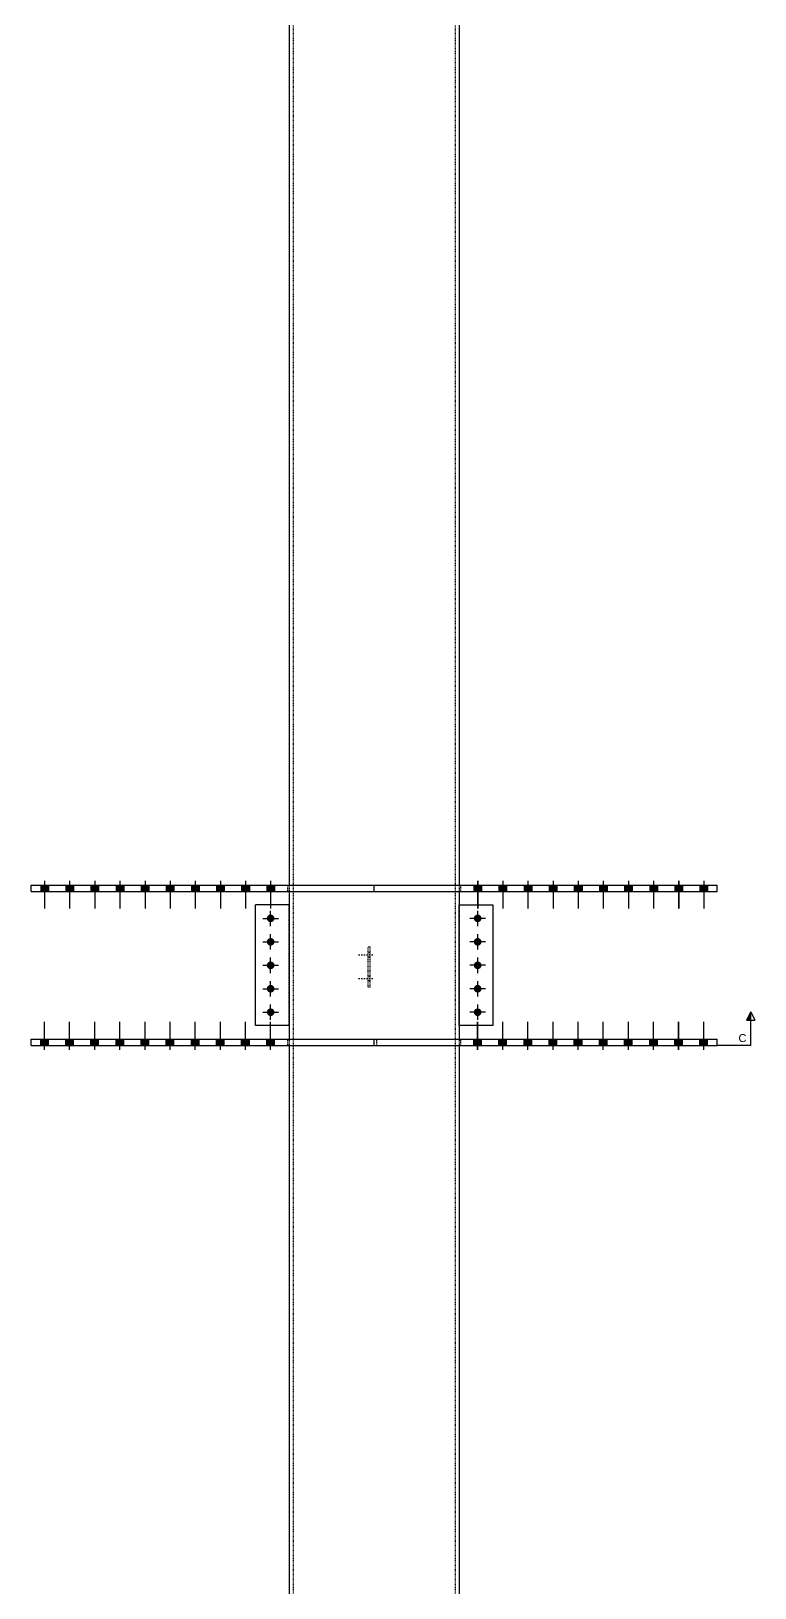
# Model space of a CAD drawing. Header units: millimetres. Extents: x 15962 to 71432, y 9666 to 72266.
# Drawn here: x 41785 to 43946, y 37761 to 42406 of the extents above; entities that cross this region are included whole.
import ezdxf

# ---------------------------------------------------------------- set-up
doc = ezdxf.new("R2010")
doc.units = ezdxf.units.MM
doc.header["$LTSCALE"] = 2
doc.linetypes.add('DXK_LINE_DOT1', pattern=[1.8814, 0.9407, -0.9407])
doc.linetypes.add('DXK_LINE_DOT2', pattern=[3.9198, 1.9599, -1.9599])
doc.styles.add('Arial', font='arial.ttf', dxfattribs={"height": 0.2})

msp = doc.modelspace()

# ---------------------------------------------------------------- hatches: boundary and pattern name
at = {"linetype": 'Continuous'}
for color, points in [(3, [(41836.5391, 39857.288), (41813.5391, 39857.288), (41813.5391, 39838.288), (41836.5391, 39838.288)]), (3, [(41836.5391, 39857.288), (41813.5391, 39857.288), (41813.5391, 39838.288), (41836.5391, 39838.288)]), (3, [(41911.5391, 39857.288), (41888.5391, 39857.288), (41888.5391, 39838.288), (41911.5391, 39838.288)]), (3, [(41911.5391, 39857.288), (41888.5391, 39857.288), (41888.5391, 39838.288), (41911.5391, 39838.288)]), (3, [(41986.5391, 39857.288), (41963.5391, 39857.288), (41963.5391, 39838.288), (41986.5391, 39838.288)]), (3, [(41986.5391, 39857.288), (41963.5391, 39857.288), (41963.5391, 39838.288), (41986.5391, 39838.288)]), (3, [(42061.5391, 39857.288), (42038.5391, 39857.288), (42038.5391, 39838.288), (42061.5391, 39838.288)]), (3, [(42061.5391, 39857.288), (42038.5391, 39857.288), (42038.5391, 39838.288), (42061.5391, 39838.288)]), (3, [(42136.5391, 39857.288), (42113.5391, 39857.288), (42113.5391, 39838.288), (42136.5391, 39838.288)]), (3, [(42136.5391, 39857.288), (42113.5391, 39857.288), (42113.5391, 39838.288), (42136.5391, 39838.288)]), (3, [(42211.5391, 39857.288), (42188.5391, 39857.288), (42188.5391, 39838.288), (42211.5391, 39838.288)]), (3, [(42211.5391, 39857.288), (42188.5391, 39857.288), (42188.5391, 39838.288), (42211.5391, 39838.288)]), (3, [(42286.5391, 39857.288), (42263.5391, 39857.288), (42263.5391, 39838.288), (42286.5391, 39838.288)]), (3, [(42286.5391, 39857.288), (42263.5391, 39857.288), (42263.5391, 39838.288), (42286.5391, 39838.288)]), (3, [(42361.5391, 39857.288), (42338.5391, 39857.288), (42338.5391, 39838.288), (42361.5391, 39838.288)]), (3, [(42361.5391, 39857.288), (42338.5391, 39857.288), (42338.5391, 39838.288), (42361.5391, 39838.288)]), (3, [(42436.5391, 39857.288), (42413.5391, 39857.288), (42413.5391, 39838.288), (42436.5391, 39838.288)]), (3, [(42436.5391, 39857.288), (42413.5391, 39857.288), (42413.5391, 39838.288), (42436.5391, 39838.288)]), (3, [(42511.5391, 39857.288), (42488.5391, 39857.288), (42488.5391, 39838.288), (42511.5391, 39838.288)]), (3, [(42511.5391, 39857.288), (42488.5391, 39857.288), (42488.5391, 39838.288), (42511.5391, 39838.288)]), (3, [(43106.5211, 39838.288), (43129.5211, 39838.288), (43129.5211, 39857.288), (43106.5211, 39857.288)]), (3, [(43106.5318, 39838.288), (43129.5318, 39838.288), (43129.5318, 39857.288), (43106.5318, 39857.288)]), (3, [(43181.5211, 39838.288), (43204.5211, 39838.288), (43204.5211, 39857.288), (43181.5211, 39857.288)]), (3, [(43181.5318, 39838.288), (43204.5318, 39838.288), (43204.5318, 39857.288), (43181.5318, 39857.288)]), (3, [(43256.5211, 39838.288), (43279.5211, 39838.288), (43279.5211, 39857.288), (43256.5211, 39857.288)]), (3, [(43256.5318, 39838.288), (43279.5318, 39838.288), (43279.5318, 39857.288), (43256.5318, 39857.288)]), (3, [(43331.5211, 39838.288), (43354.5211, 39838.288), (43354.5211, 39857.288), (43331.5211, 39857.288)]), (3, [(43331.5318, 39838.288), (43354.5318, 39838.288), (43354.5318, 39857.288), (43331.5318, 39857.288)]), (3, [(43406.5211, 39838.288), (43429.5211, 39838.288), (43429.5211, 39857.288), (43406.5211, 39857.288)]), (3, [(43406.5318, 39838.288), (43429.5318, 39838.288), (43429.5318, 39857.288), (43406.5318, 39857.288)]), (3, [(43481.5211, 39838.288), (43504.5211, 39838.288), (43504.5211, 39857.288), (43481.5211, 39857.288)]), (3, [(43481.5318, 39838.288), (43504.5318, 39838.288), (43504.5318, 39857.288), (43481.5318, 39857.288)]), (3, [(43556.5211, 39838.288), (43579.5211, 39838.288), (43579.5211, 39857.288), (43556.5211, 39857.288)]), (3, [(43556.5318, 39838.288), (43579.5318, 39838.288), (43579.5318, 39857.288), (43556.5318, 39857.288)]), (3, [(43631.5211, 39838.288), (43654.5211, 39838.288), (43654.5211, 39857.288), (43631.5211, 39857.288)]), (3, [(43631.5318, 39838.288), (43654.5318, 39838.288), (43654.5318, 39857.288), (43631.5318, 39857.288)]), (3, [(43706.5211, 39838.288), (43729.5211, 39838.288), (43729.5211, 39857.288), (43706.5211, 39857.288)]), (3, [(43706.5318, 39838.288), (43729.5318, 39838.288), (43729.5318, 39857.288), (43706.5318, 39857.288)]), (3, [(43781.5211, 39838.288), (43804.5211, 39838.288), (43804.5211, 39857.288), (43781.5211, 39857.288)]), (3, [(43781.5318, 39838.288), (43804.5318, 39838.288), (43804.5318, 39857.288), (43781.5318, 39857.288)]), (3, [(42488.5463, 39758.288, -1), (42511.5463, 39758.288, -1)]), (3, [(43106.5318, 39758.288, -1), (43129.5318, 39758.288, -1)]), (3, [(42488.5463, 39688.288, -1), (42511.5463, 39688.288, -1)]), (3, [(43106.5318, 39688.288, -1), (43129.5318, 39688.288, -1)]), (3, [(42488.5463, 39618.288, -1), (42511.5463, 39618.288, -1)]), (3, [(43106.5318, 39618.288, -1), (43129.5318, 39618.288, -1)]), (3, [(42488.5463, 39548.288, -1), (42511.5463, 39548.288, -1)]), (3, [(43106.5318, 39548.288, -1), (43129.5318, 39548.288, -1)]), (3, [(42488.5463, 39478.288, -1), (42511.5463, 39478.288, -1)]), (3, [(43106.5318, 39478.288, -1), (43129.5318, 39478.288, -1)]), (30, [(43933.0319, 39454.288), (43920.5319, 39454.288), (43933.0318, 39479.288)]), (3, [(41836.5391, 39398.288), (41813.5391, 39398.288), (41813.5391, 39379.288), (41836.5391, 39379.288)]), (3, [(41836.5391, 39398.288), (41813.5391, 39398.288), (41813.5391, 39379.288), (41836.5391, 39379.288)]), (3, [(41911.5391, 39398.288), (41888.5391, 39398.288), (41888.5391, 39379.288), (41911.5391, 39379.288)]), (3, [(41911.5391, 39398.288), (41888.5391, 39398.288), (41888.5391, 39379.288), (41911.5391, 39379.288)]), (3, [(41986.5391, 39398.288), (41963.5391, 39398.288), (41963.5391, 39379.288), (41986.5391, 39379.288)]), (3, [(41986.5391, 39398.288), (41963.5391, 39398.288), (41963.5391, 39379.288), (41986.5391, 39379.288)]), (3, [(42061.5391, 39398.288), (42038.5391, 39398.288), (42038.5391, 39379.288), (42061.5391, 39379.288)]), (3, [(42061.5391, 39398.288), (42038.5391, 39398.288), (42038.5391, 39379.288), (42061.5391, 39379.288)]), (3, [(42136.5391, 39398.288), (42113.5391, 39398.288), (42113.5391, 39379.288), (42136.5391, 39379.288)]), (3, [(42136.5391, 39398.288), (42113.5391, 39398.288), (42113.5391, 39379.288), (42136.5391, 39379.288)]), (3, [(42211.5391, 39398.288), (42188.5391, 39398.288), (42188.5391, 39379.288), (42211.5391, 39379.288)]), (3, [(42211.5391, 39398.288), (42188.5391, 39398.288), (42188.5391, 39379.288), (42211.5391, 39379.288)]), (3, [(42286.5391, 39398.288), (42263.5391, 39398.288), (42263.5391, 39379.288), (42286.5391, 39379.288)]), (3, [(42286.5391, 39398.288), (42263.5391, 39398.288), (42263.5391, 39379.288), (42286.5391, 39379.288)]), (3, [(42361.5391, 39398.288), (42338.5391, 39398.288), (42338.5391, 39379.288), (42361.5391, 39379.288)]), (3, [(42361.5391, 39398.288), (42338.5391, 39398.288), (42338.5391, 39379.288), (42361.5391, 39379.288)]), (3, [(42436.5391, 39398.288), (42413.5391, 39398.288), (42413.5391, 39379.288), (42436.5391, 39379.288)]), (3, [(42436.5391, 39398.288), (42413.5391, 39398.288), (42413.5391, 39379.288), (42436.5391, 39379.288)]), (3, [(42511.5391, 39398.288), (42488.5391, 39398.288), (42488.5391, 39379.288), (42511.5391, 39379.288)]), (3, [(42511.5391, 39398.288), (42488.5391, 39398.288), (42488.5391, 39379.288), (42511.5391, 39379.288)]), (3, [(43106.5211, 39379.288), (43129.5211, 39379.288), (43129.5211, 39398.288), (43106.5211, 39398.288)]), (3, [(43106.5318, 39379.288), (43129.5318, 39379.288), (43129.5318, 39398.288), (43106.5318, 39398.288)]), (3, [(43181.5211, 39379.288), (43204.5211, 39379.288), (43204.5211, 39398.288), (43181.5211, 39398.288)]), (3, [(43181.5318, 39379.288), (43204.5318, 39379.288), (43204.5318, 39398.288), (43181.5318, 39398.288)]), (3, [(43256.5211, 39379.288), (43279.5211, 39379.288), (43279.5211, 39398.288), (43256.5211, 39398.288)]), (3, [(43256.5318, 39379.288), (43279.5318, 39379.288), (43279.5318, 39398.288), (43256.5318, 39398.288)]), (3, [(43331.5211, 39379.288), (43354.5211, 39379.288), (43354.5211, 39398.288), (43331.5211, 39398.288)]), (3, [(43331.5318, 39379.288), (43354.5318, 39379.288), (43354.5318, 39398.288), (43331.5318, 39398.288)]), (3, [(43406.5211, 39379.288), (43429.5211, 39379.288), (43429.5211, 39398.288), (43406.5211, 39398.288)]), (3, [(43406.5318, 39379.288), (43429.5318, 39379.288), (43429.5318, 39398.288), (43406.5318, 39398.288)]), (3, [(43481.5211, 39379.288), (43504.5211, 39379.288), (43504.5211, 39398.288), (43481.5211, 39398.288)]), (3, [(43481.5318, 39379.288), (43504.5318, 39379.288), (43504.5318, 39398.288), (43481.5318, 39398.288)]), (3, [(43556.5211, 39379.288), (43579.5211, 39379.288), (43579.5211, 39398.288), (43556.5211, 39398.288)]), (3, [(43556.5318, 39379.288), (43579.5318, 39379.288), (43579.5318, 39398.288), (43556.5318, 39398.288)]), (3, [(43631.5211, 39379.288), (43654.5211, 39379.288), (43654.5211, 39398.288), (43631.5211, 39398.288)]), (3, [(43631.5318, 39379.288), (43654.5318, 39379.288), (43654.5318, 39398.288), (43631.5318, 39398.288)]), (3, [(43706.5211, 39379.288), (43729.5211, 39379.288), (43729.5211, 39398.288), (43706.5211, 39398.288)]), (3, [(43706.5318, 39379.288), (43729.5318, 39379.288), (43729.5318, 39398.288), (43706.5318, 39398.288)]), (3, [(43781.5211, 39379.288), (43804.5211, 39379.288), (43804.5211, 39398.288), (43781.5211, 39398.288)]), (3, [(43781.5318, 39379.288), (43804.5318, 39379.288), (43804.5318, 39398.288), (43781.5318, 39398.288)])]:
    msp.add_hatch(color=color, dxfattribs=at).paths.add_polyline_path(points)

# ---------------------------------------------------------------- linework, layer by layer
at = {"color": 7, "linetype": 'DXK_LINE_DOT1'}
for p, q in [((42567.0391, 44138.288), (42567.0391, 28907.288)), ((43051.0391, 44138.288), (43051.0391, 28907.288)), ((42550.0391, 39857.288), (42550.0391, 39838.288)), ((42555.0391, 39857.288), (42555.0391, 39838.288)), ((42809.039, 39838.288), (42809.039, 39857.288)), ((43063.0391, 39857.288), (43063.0391, 39838.288)), ((43068.0391, 39838.288), (43068.0391, 39857.288)), ((43833.0139, 39838.288), (43833.0139, 39857.288)), ((42555.0463, 39438.288), (42555.0463, 39798.288)), ((43063.0391, 39798.288), (43063.0391, 39438.288)), ((42791.5389, 39553.288), (42791.5389, 39673.288)), ((42797.5389, 39673.288), (42791.5389, 39673.288)), ((42797.5389, 39553.288), (42797.5389, 39673.288)), ((42797.5389, 39553.288), (42791.5389, 39553.288)), ((42550.0391, 39398.288), (42550.0391, 39379.288)), ((42555.0391, 39398.288), (42555.0391, 39379.288)), ((42817.1593, 39379.288), (42817.1593, 39398.288)), ((43063.0391, 39398.288), (43063.0391, 39379.288)), ((43068.0391, 39379.288), (43068.0391, 39398.288)), ((43833.0139, 39379.288), (43833.0139, 39398.288))]:
    msp.add_line(p, q, dxfattribs=at)
at = {"color": 7, "linetype": 'Continuous'}
for p, q in [((42555.0391, 43629.288), (42555.0391, 39857.288)), ((43063.0391, 43629.288), (43063.0391, 39857.288)), ((41785.0391, 39838.288), (41785.0391, 39857.288)), ((41785.0391, 39857.288), (43833.0318, 39857.288)), ((42809.0391, 39838.288), (42809.0391, 39857.288)), ((43833.0318, 39838.288), (43833.0318, 39857.288)), ((41785.0391, 39838.288), (43833.0318, 39838.288)), ((42555.0391, 39838.288), (42555.0391, 39398.288)), ((43063.0391, 39838.288), (43063.0391, 39798.288)), ((42455.0463, 39438.288), (42455.0463, 39798.288)), ((42555.0463, 39798.288), (42455.0463, 39798.288)), ((43063.0318, 39438.288), (43063.0318, 39798.288)), ((43063.0318, 39798.288), (43163.0318, 39798.288)), ((43163.0318, 39798.288), (43163.0318, 39438.288)), ((42555.0463, 39438.288), (42455.0463, 39438.288)), ((43163.0318, 39438.288), (43063.0318, 39438.288)), ((43063.0391, 39438.288), (43063.0391, 39398.288)), ((41785.0391, 39379.288), (41785.0391, 39398.288)), ((41785.0391, 39398.288), (43833.0318, 39398.288)), ((42809.2687, 39379.288), (42809.2687, 39398.288)), ((43833.0318, 39379.288), (43833.0318, 39398.288)), ((41785.0391, 39379.288), (43833.0318, 39379.288)), ((42555.0391, 39379.288), (42555.0391, 34407.288)), ((43063.0391, 39379.288), (43063.0391, 34407.288))]:
    msp.add_line(p, q, dxfattribs=at)
at = {"color": 3, "linetype": 'Continuous'}
for p, q in [((41813.5391, 39857.288), (41813.5391, 39838.288)), ((41813.5391, 39857.288), (41813.5391, 39838.288)), ((41825.0391, 39870.488), (41825.0391, 39787.288)), ((41825.0391, 39870.488), (41825.0391, 39787.288)), ((41836.5391, 39857.288), (41836.5391, 39838.288)), ((41836.5391, 39857.288), (41836.5391, 39838.288)), ((41888.5391, 39857.288), (41888.5391, 39838.288)), ((41888.5391, 39857.288), (41888.5391, 39838.288)), ((41900.0391, 39870.488), (41900.0391, 39787.288)), ((41900.0391, 39870.488), (41900.0391, 39787.288)), ((41911.5391, 39857.288), (41911.5391, 39838.288)), ((41911.5391, 39857.288), (41911.5391, 39838.288)), ((41963.5391, 39857.288), (41963.5391, 39838.288)), ((41963.5391, 39857.288), (41963.5391, 39838.288)), ((41975.0391, 39870.488), (41975.0391, 39787.288)), ((41975.0391, 39870.488), (41975.0391, 39787.288)), ((41986.5391, 39857.288), (41986.5391, 39838.288)), ((41986.5391, 39857.288), (41986.5391, 39838.288)), ((42038.5391, 39857.288), (42038.5391, 39838.288)), ((42038.5391, 39857.288), (42038.5391, 39838.288)), ((42050.0391, 39870.488), (42050.0391, 39787.288)), ((42050.0391, 39870.488), (42050.0391, 39787.288)), ((42061.5391, 39857.288), (42061.5391, 39838.288)), ((42061.5391, 39857.288), (42061.5391, 39838.288)), ((42113.5391, 39857.288), (42113.5391, 39838.288)), ((42113.5391, 39857.288), (42113.5391, 39838.288)), ((42125.0391, 39870.488), (42125.0391, 39787.288)), ((42125.0391, 39870.488), (42125.0391, 39787.288)), ((42136.5391, 39857.288), (42136.5391, 39838.288)), ((42136.5391, 39857.288), (42136.5391, 39838.288)), ((42188.5391, 39857.288), (42188.5391, 39838.288)), ((42188.5391, 39857.288), (42188.5391, 39838.288)), ((42200.0391, 39870.488), (42200.0391, 39787.288)), ((42200.0391, 39870.488), (42200.0391, 39787.288)), ((42211.5391, 39857.288), (42211.5391, 39838.288)), ((42211.5391, 39857.288), (42211.5391, 39838.288)), ((42263.5391, 39857.288), (42263.5391, 39838.288)), ((42263.5391, 39857.288), (42263.5391, 39838.288)), ((42275.0391, 39870.488), (42275.0391, 39787.288)), ((42275.0391, 39870.488), (42275.0391, 39787.288)), ((42286.5391, 39857.288), (42286.5391, 39838.288)), ((42286.5391, 39857.288), (42286.5391, 39838.288)), ((42338.5391, 39857.288), (42338.5391, 39838.288)), ((42338.5391, 39857.288), (42338.5391, 39838.288)), ((42350.0391, 39870.488), (42350.0391, 39787.288)), ((42350.0391, 39870.488), (42350.0391, 39787.288)), ((42361.5391, 39857.288), (42361.5391, 39838.288)), ((42361.5391, 39857.288), (42361.5391, 39838.288)), ((42413.5391, 39857.288), (42413.5391, 39838.288)), ((42413.5391, 39857.288), (42413.5391, 39838.288)), ((42425.0391, 39870.488), (42425.0391, 39787.288)), ((42425.0391, 39870.488), (42425.0391, 39787.288)), ((42436.5391, 39857.288), (42436.5391, 39838.288)), ((42436.5391, 39857.288), (42436.5391, 39838.288)), ((42488.5391, 39857.288), (42488.5391, 39838.288)), ((42488.5391, 39857.288), (42488.5391, 39838.288)), ((42500.0391, 39870.488), (42500.0391, 39787.288)), ((42500.0391, 39870.488), (42500.0391, 39787.288)), ((42511.5391, 39857.288), (42511.5391, 39838.288)), ((42511.5391, 39857.288), (42511.5391, 39838.288)), ((43106.5211, 39857.288), (43106.5211, 39838.288)), ((43106.5318, 39857.288), (43106.5318, 39838.288)), ((43118.0211, 39870.488), (43118.0211, 39787.288)), ((43118.0318, 39870.488), (43118.0318, 39787.288)), ((43129.5211, 39857.288), (43129.5211, 39838.288)), ((43129.5318, 39857.288), (43129.5318, 39838.288)), ((43181.5211, 39857.288), (43181.5211, 39838.288)), ((43181.5318, 39857.288), (43181.5318, 39838.288)), ((43193.0211, 39870.488), (43193.0211, 39787.288)), ((43193.0318, 39870.488), (43193.0318, 39787.288)), ((43204.5211, 39857.288), (43204.5211, 39838.288)), ((43204.5318, 39857.288), (43204.5318, 39838.288)), ((43256.5211, 39857.288), (43256.5211, 39838.288)), ((43256.5318, 39857.288), (43256.5318, 39838.288)), ((43268.0211, 39870.488), (43268.0211, 39787.288)), ((43268.0318, 39870.488), (43268.0318, 39787.288)), ((43279.5211, 39857.288), (43279.5211, 39838.288)), ((43279.5318, 39857.288), (43279.5318, 39838.288)), ((43331.5211, 39857.288), (43331.5211, 39838.288)), ((43331.5318, 39857.288), (43331.5318, 39838.288)), ((43343.0211, 39870.488), (43343.0211, 39787.288)), ((43343.0318, 39870.488), (43343.0318, 39787.288)), ((43354.5211, 39857.288), (43354.5211, 39838.288)), ((43354.5318, 39857.288), (43354.5318, 39838.288)), ((43406.5211, 39857.288), (43406.5211, 39838.288)), ((43406.5318, 39857.288), (43406.5318, 39838.288)), ((43418.0211, 39870.488), (43418.0211, 39787.288)), ((43418.0318, 39870.488), (43418.0318, 39787.288)), ((43429.5211, 39857.288), (43429.5211, 39838.288)), ((43429.5318, 39857.288), (43429.5318, 39838.288)), ((43481.5211, 39857.288), (43481.5211, 39838.288)), ((43481.5318, 39857.288), (43481.5318, 39838.288)), ((43493.0211, 39870.488), (43493.0211, 39787.288)), ((43493.0318, 39870.488), (43493.0318, 39787.288)), ((43504.5211, 39857.288), (43504.5211, 39838.288)), ((43504.5318, 39857.288), (43504.5318, 39838.288)), ((43556.5211, 39857.288), (43556.5211, 39838.288)), ((43556.5318, 39857.288), (43556.5318, 39838.288)), ((43568.0211, 39870.488), (43568.0211, 39787.288)), ((43568.0318, 39870.488), (43568.0318, 39787.288)), ((43579.5211, 39857.288), (43579.5211, 39838.288)), ((43579.5318, 39857.288), (43579.5318, 39838.288)), ((43631.5211, 39857.288), (43631.5211, 39838.288)), ((43631.5318, 39857.288), (43631.5318, 39838.288)), ((43643.0211, 39870.488), (43643.0211, 39787.288)), ((43643.0318, 39870.488), (43643.0318, 39787.288)), ((43654.5211, 39857.288), (43654.5211, 39838.288)), ((43654.5318, 39857.288), (43654.5318, 39838.288)), ((43706.5211, 39857.288), (43706.5211, 39838.288)), ((43706.5318, 39857.288), (43706.5318, 39838.288)), ((43718.0211, 39870.488), (43718.0211, 39787.288)), ((43718.0318, 39870.488), (43718.0318, 39787.288)), ((43729.5211, 39857.288), (43729.5211, 39838.288)), ((43729.5318, 39857.288), (43729.5318, 39838.288)), ((43781.5211, 39857.288), (43781.5211, 39838.288)), ((43781.5318, 39857.288), (43781.5318, 39838.288)), ((43793.0211, 39870.488), (43793.0211, 39787.288)), ((43793.0318, 39870.488), (43793.0318, 39787.288)), ((43804.5211, 39857.288), (43804.5211, 39838.288)), ((43804.5318, 39857.288), (43804.5318, 39838.288)), ((42500.0463, 39735.288), (42500.0463, 39781.288)), ((43118.0318, 39735.288), (43118.0318, 39781.288)), ((42477.0463, 39758.288), (42523.0463, 39758.288)), ((43141.0318, 39758.288), (43095.0318, 39758.288)), ((42477.0463, 39688.288), (42523.0463, 39688.288)), ((42500.0463, 39665.288), (42500.0463, 39711.288)), ((43141.0318, 39688.288), (43095.0318, 39688.288)), ((43118.0318, 39665.288), (43118.0318, 39711.288)), ((42500.0463, 39595.288), (42500.0463, 39641.288)), ((43118.0318, 39595.288), (43118.0318, 39641.288)), ((42477.0463, 39618.288), (42523.0463, 39618.288)), ((43141.0318, 39618.288), (43095.0318, 39618.288)), ((42477.0463, 39548.288), (42523.0463, 39548.288)), ((42500.0463, 39525.288), (42500.0463, 39571.288)), ((43141.0318, 39548.288), (43095.0318, 39548.288)), ((43118.0318, 39525.288), (43118.0318, 39571.288)), ((42500.0463, 39455.288), (42500.0463, 39501.288)), ((43118.0318, 39455.288), (43118.0318, 39501.288)), ((41825.0391, 39366.088), (41825.0391, 39449.288)), ((41825.0391, 39366.088), (41825.0391, 39449.288)), ((41900.0391, 39366.088), (41900.0391, 39449.288)), ((41900.0391, 39366.088), (41900.0391, 39449.288)), ((41975.0391, 39366.088), (41975.0391, 39449.288)), ((41975.0391, 39366.088), (41975.0391, 39449.288)), ((42050.0391, 39366.088), (42050.0391, 39449.288)), ((42050.0391, 39366.088), (42050.0391, 39449.288)), ((42125.0391, 39366.088), (42125.0391, 39449.288)), ((42125.0391, 39366.088), (42125.0391, 39449.288)), ((42200.0391, 39366.088), (42200.0391, 39449.288)), ((42200.0391, 39366.088), (42200.0391, 39449.288)), ((42275.0391, 39366.088), (42275.0391, 39449.288)), ((42275.0391, 39366.088), (42275.0391, 39449.288)), ((42350.0391, 39366.088), (42350.0391, 39449.288)), ((42350.0391, 39366.088), (42350.0391, 39449.288)), ((42425.0391, 39366.088), (42425.0391, 39449.288)), ((42425.0391, 39366.088), (42425.0391, 39449.288)), ((42477.0463, 39478.288), (42523.0463, 39478.288)), ((42500.0391, 39366.088), (42500.0391, 39449.288)), ((42500.0391, 39366.088), (42500.0391, 39449.288)), ((43141.0318, 39478.288), (43095.0318, 39478.288)), ((43118.0211, 39366.088), (43118.0211, 39449.288)), ((43118.0318, 39366.088), (43118.0318, 39449.288)), ((43193.0211, 39366.088), (43193.0211, 39449.288)), ((43193.0318, 39366.088), (43193.0318, 39449.288)), ((43268.0211, 39366.088), (43268.0211, 39449.288)), ((43268.0318, 39366.088), (43268.0318, 39449.288)), ((43343.0211, 39366.088), (43343.0211, 39449.288)), ((43343.0318, 39366.088), (43343.0318, 39449.288)), ((43418.0211, 39366.088), (43418.0211, 39449.288)), ((43418.0318, 39366.088), (43418.0318, 39449.288)), ((43493.0211, 39366.088), (43493.0211, 39449.288)), ((43493.0318, 39366.088), (43493.0318, 39449.288)), ((43568.0211, 39366.088), (43568.0211, 39449.288)), ((43568.0318, 39366.088), (43568.0318, 39449.288)), ((43643.0211, 39366.088), (43643.0211, 39449.288)), ((43643.0318, 39366.088), (43643.0318, 39449.288)), ((43718.0211, 39366.088), (43718.0211, 39449.288)), ((43718.0318, 39366.088), (43718.0318, 39449.288)), ((43793.0211, 39366.088), (43793.0211, 39449.288)), ((43793.0318, 39366.088), (43793.0318, 39449.288)), ((41813.5391, 39379.288), (41813.5391, 39398.288)), ((41813.5391, 39379.288), (41813.5391, 39398.288)), ((41836.5391, 39379.288), (41836.5391, 39398.288)), ((41836.5391, 39379.288), (41836.5391, 39398.288)), ((41888.5391, 39379.288), (41888.5391, 39398.288)), ((41888.5391, 39379.288), (41888.5391, 39398.288)), ((41911.5391, 39379.288), (41911.5391, 39398.288)), ((41911.5391, 39379.288), (41911.5391, 39398.288)), ((41963.5391, 39379.288), (41963.5391, 39398.288)), ((41963.5391, 39379.288), (41963.5391, 39398.288)), ((41986.5391, 39379.288), (41986.5391, 39398.288)), ((41986.5391, 39379.288), (41986.5391, 39398.288)), ((42038.5391, 39379.288), (42038.5391, 39398.288)), ((42038.5391, 39379.288), (42038.5391, 39398.288)), ((42061.5391, 39379.288), (42061.5391, 39398.288)), ((42061.5391, 39379.288), (42061.5391, 39398.288)), ((42113.5391, 39379.288), (42113.5391, 39398.288)), ((42113.5391, 39379.288), (42113.5391, 39398.288)), ((42136.5391, 39379.288), (42136.5391, 39398.288)), ((42136.5391, 39379.288), (42136.5391, 39398.288)), ((42188.5391, 39379.288), (42188.5391, 39398.288)), ((42188.5391, 39379.288), (42188.5391, 39398.288)), ((42211.5391, 39379.288), (42211.5391, 39398.288)), ((42211.5391, 39379.288), (42211.5391, 39398.288)), ((42263.5391, 39379.288), (42263.5391, 39398.288)), ((42263.5391, 39379.288), (42263.5391, 39398.288)), ((42286.5391, 39379.288), (42286.5391, 39398.288)), ((42286.5391, 39379.288), (42286.5391, 39398.288)), ((42338.5391, 39379.288), (42338.5391, 39398.288)), ((42338.5391, 39379.288), (42338.5391, 39398.288)), ((42361.5391, 39379.288), (42361.5391, 39398.288)), ((42361.5391, 39379.288), (42361.5391, 39398.288)), ((42413.5391, 39379.288), (42413.5391, 39398.288)), ((42413.5391, 39379.288), (42413.5391, 39398.288)), ((42436.5391, 39379.288), (42436.5391, 39398.288)), ((42436.5391, 39379.288), (42436.5391, 39398.288)), ((42488.5391, 39379.288), (42488.5391, 39398.288)), ((42488.5391, 39379.288), (42488.5391, 39398.288)), ((42511.5391, 39379.288), (42511.5391, 39398.288)), ((42511.5391, 39379.288), (42511.5391, 39398.288)), ((43106.5211, 39379.288), (43106.5211, 39398.288)), ((43106.5318, 39379.288), (43106.5318, 39398.288)), ((43129.5211, 39379.288), (43129.5211, 39398.288)), ((43129.5318, 39379.288), (43129.5318, 39398.288)), ((43181.5211, 39379.288), (43181.5211, 39398.288)), ((43181.5318, 39379.288), (43181.5318, 39398.288)), ((43204.5211, 39379.288), (43204.5211, 39398.288)), ((43204.5318, 39379.288), (43204.5318, 39398.288)), ((43256.5211, 39379.288), (43256.5211, 39398.288)), ((43256.5318, 39379.288), (43256.5318, 39398.288)), ((43279.5211, 39379.288), (43279.5211, 39398.288)), ((43279.5318, 39379.288), (43279.5318, 39398.288)), ((43331.5211, 39379.288), (43331.5211, 39398.288)), ((43331.5318, 39379.288), (43331.5318, 39398.288)), ((43354.5211, 39379.288), (43354.5211, 39398.288)), ((43354.5318, 39379.288), (43354.5318, 39398.288)), ((43406.5211, 39379.288), (43406.5211, 39398.288)), ((43406.5318, 39379.288), (43406.5318, 39398.288)), ((43429.5211, 39379.288), (43429.5211, 39398.288)), ((43429.5318, 39379.288), (43429.5318, 39398.288)), ((43481.5211, 39379.288), (43481.5211, 39398.288)), ((43481.5318, 39379.288), (43481.5318, 39398.288)), ((43504.5211, 39379.288), (43504.5211, 39398.288)), ((43504.5318, 39379.288), (43504.5318, 39398.288)), ((43556.5211, 39379.288), (43556.5211, 39398.288)), ((43556.5318, 39379.288), (43556.5318, 39398.288)), ((43579.5211, 39379.288), (43579.5211, 39398.288)), ((43579.5318, 39379.288), (43579.5318, 39398.288)), ((43631.5211, 39379.288), (43631.5211, 39398.288)), ((43631.5318, 39379.288), (43631.5318, 39398.288)), ((43654.5211, 39379.288), (43654.5211, 39398.288)), ((43654.5318, 39379.288), (43654.5318, 39398.288)), ((43706.5211, 39379.288), (43706.5211, 39398.288)), ((43706.5318, 39379.288), (43706.5318, 39398.288)), ((43729.5211, 39379.288), (43729.5211, 39398.288)), ((43729.5318, 39379.288), (43729.5318, 39398.288)), ((43781.5211, 39379.288), (43781.5211, 39398.288)), ((43781.5318, 39379.288), (43781.5318, 39398.288)), ((43804.5211, 39379.288), (43804.5211, 39398.288)), ((43804.5318, 39379.288), (43804.5318, 39398.288))]:
    msp.add_line(p, q, dxfattribs=at)
at = {"color": 3, "linetype": 'DXK_LINE_DOT2'}
for p, q in [((42805.4589, 39648.288), (42762.5389, 39648.288)), ((42805.4589, 39648.288), (42762.5389, 39648.288)), ((42797.5389, 39655.288), (42791.5389, 39655.288)), ((42797.5389, 39655.288), (42791.5389, 39655.288)), ((42797.5389, 39641.288), (42791.5389, 39641.288)), ((42797.5389, 39641.288), (42791.5389, 39641.288)), ((42805.4589, 39578.288), (42762.5389, 39578.288)), ((42805.4589, 39578.288), (42762.5389, 39578.288)), ((42797.5389, 39585.288), (42791.5389, 39585.288)), ((42797.5389, 39585.288), (42791.5389, 39585.288)), ((42797.5389, 39571.288), (42791.5389, 39571.288)), ((42797.5389, 39571.288), (42791.5389, 39571.288))]:
    msp.add_line(p, q, dxfattribs=at)
at = {"color": 30, "linetype": 'Continuous'}
for p, q in [((43933.0318, 39479.288), (43920.5319, 39454.288)), ((43920.5319, 39454.288), (43945.5319, 39454.2881)), ((43933.0318, 39479.288), (43945.5319, 39454.2881))]:
    msp.add_line(p, q, dxfattribs=at)

# ---------------------------------------------------------------- wipeouts: each hides what was drawn before it
at = {"color": 0, "linetype": 'Continuous'}
msp.add_wipeout([(43920.5318, 39389.288), (43920.5318, 39414.288), (43896.4595, 39414.288), (43896.4595, 39389.288)], dxfattribs=at)

# ---------------------------------------------------------------- next in the draw order: linework, layer by layer
at = {"color": 2, "linetype": 'Continuous'}
for q in [(43933.0318, 39479.288), (43833.0318, 39379.288)]:
    msp.add_line((43933.0318, 39379.288), q, dxfattribs=at)

# ---------------------------------------------------------------- next in the draw order: texts
at = {"color": 96, "linetype": 'Continuous', "style": 'Arial'}
msp.add_text('C', height=23.877, dxfattribs=at).set_placement((43896.4595, 39389.288))

doc.saveas('drawing.dxf')
